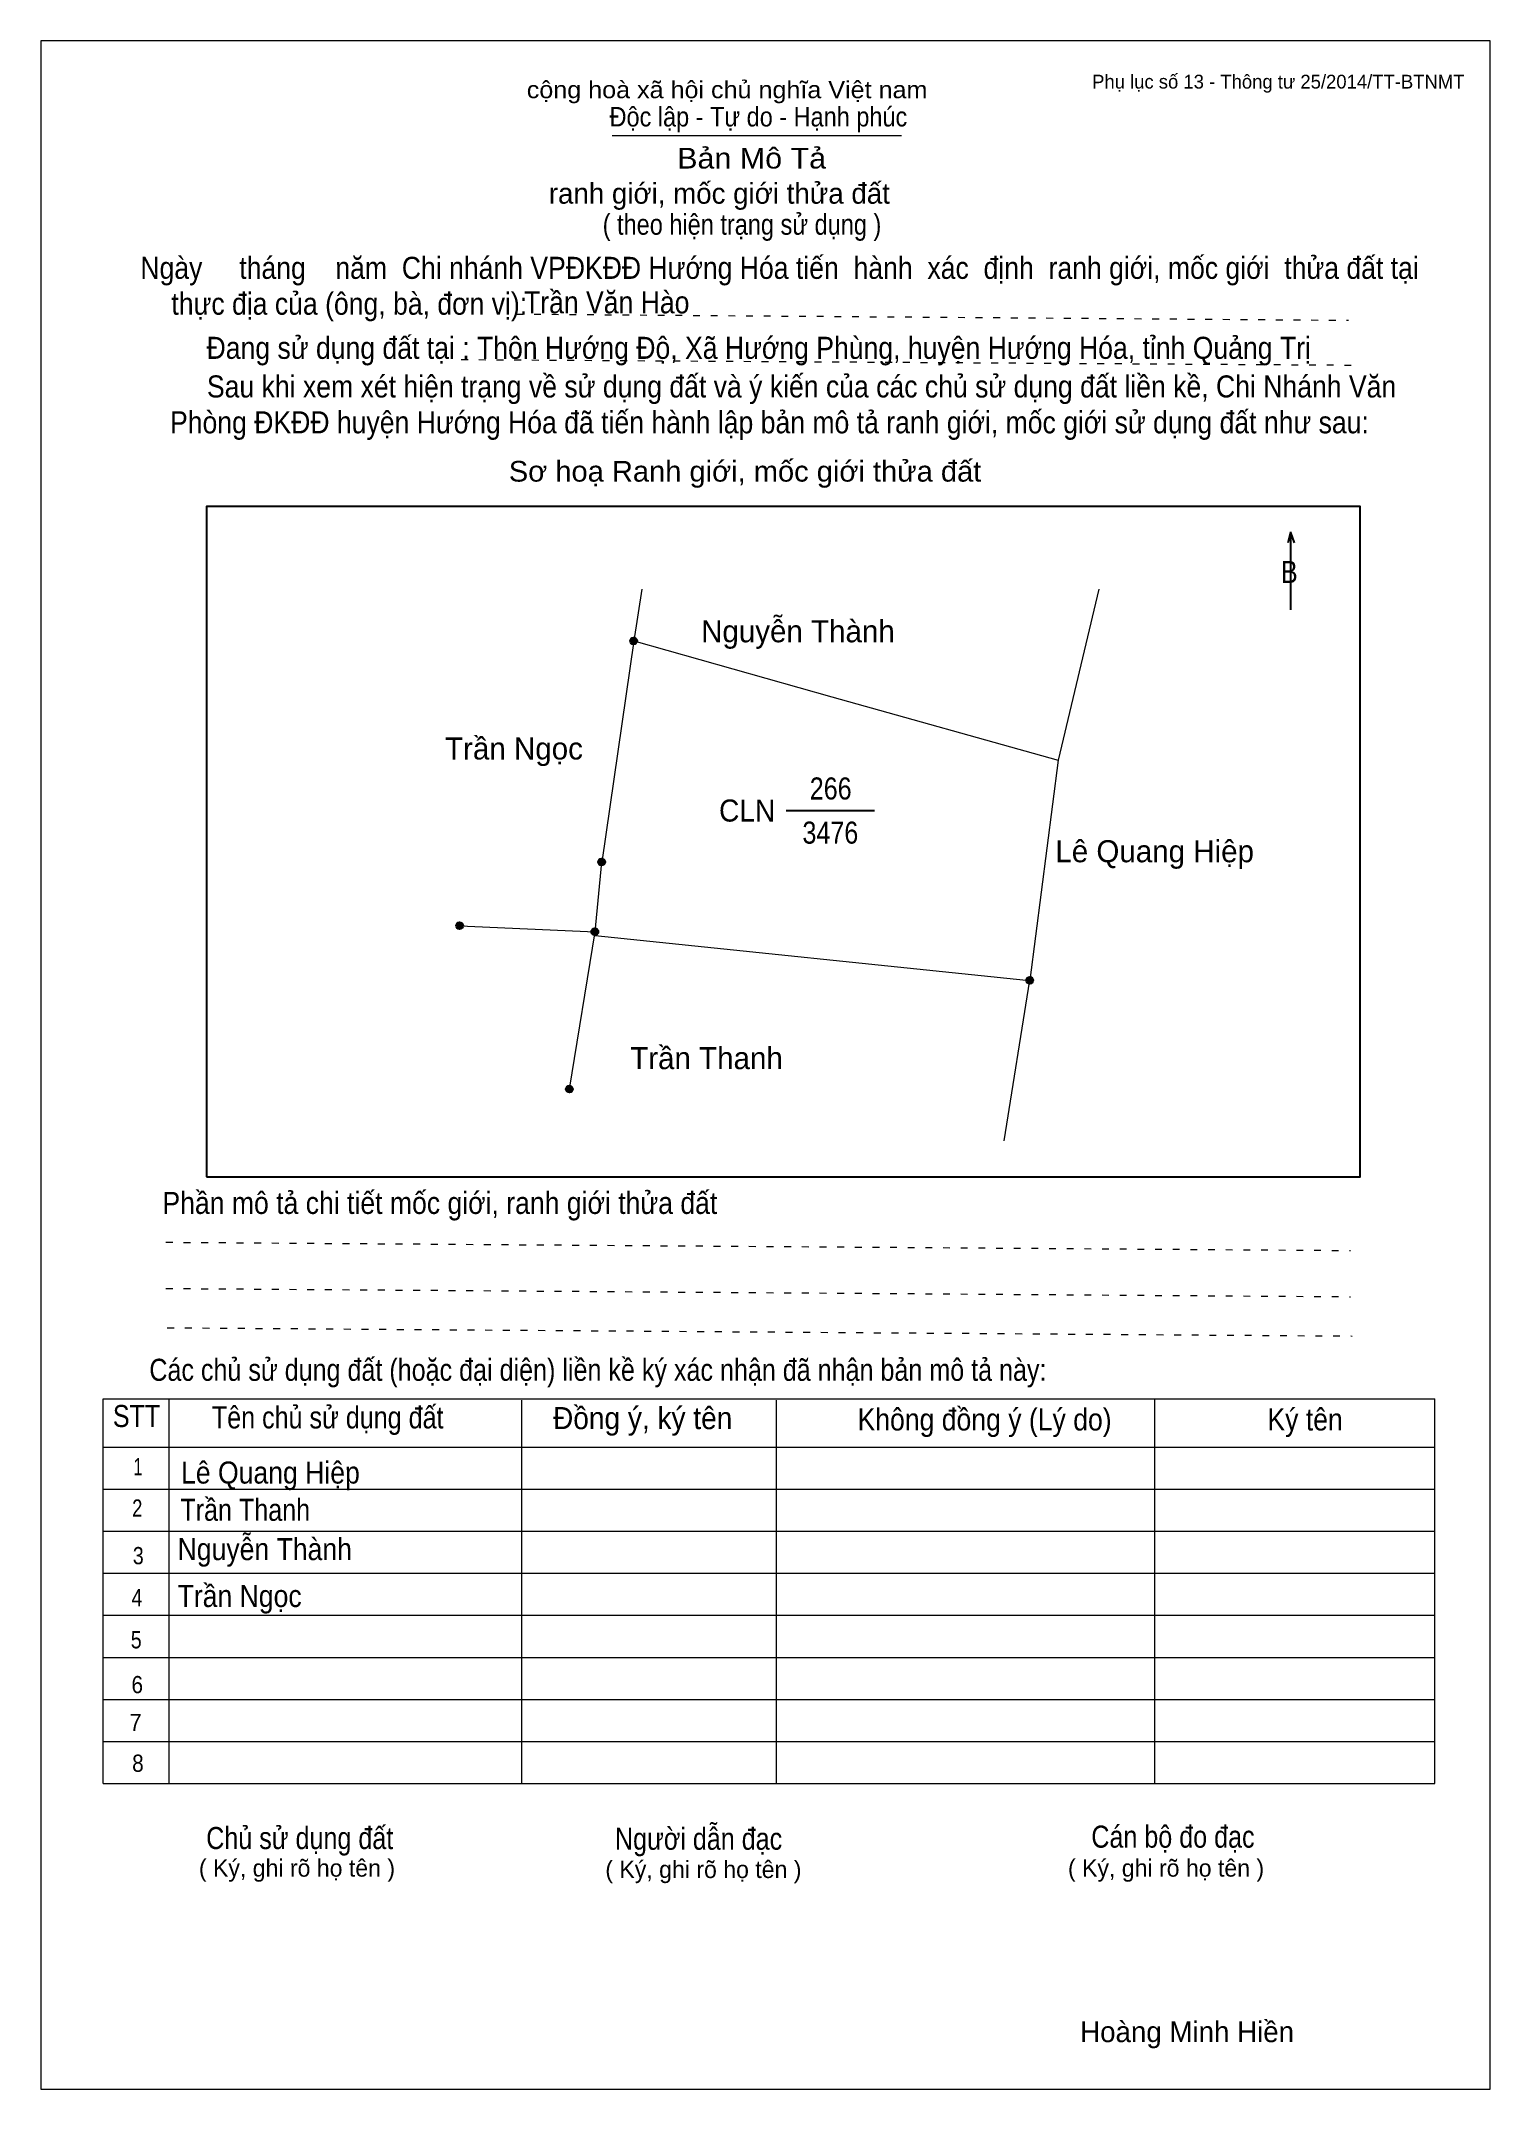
# Model space of a CAD drawing. Header units: centimetres. Extents: x 0 to 21, y 0 to 29.7.
import ezdxf
from ezdxf.enums import TextEntityAlignment as Align

# ---------------------------------------------------------------- set-up
doc = ezdxf.new("R2010")
doc.units = ezdxf.units.CM
doc.header["$LTSCALE"] = 0.13
doc.linetypes.add('DOTTED', pattern=[1.5, 0.3, -1.2])
for name, color, linetype, lineweight in [('1', 7, 'Continuous', 13), ('32', 7, 'Continuous', 25), ('33', 7, 'Continuous', 25), ('6', 7, 'Continuous', 13), ('62', 7, 'Continuous', 13)]:
    doc.layers.add(name, color=color, linetype=linetype, lineweight=lineweight)
doc.layers.add('34', color=7, linetype='Continuous')
doc.layers.add('63', color=7, linetype='Continuous')

msp = doc.modelspace()

# ---------------------------------------------------------------- hatches: boundary and pattern name
at = {"layer": '32'}
for points in [[(8.6378, 21, 1), (8.5378, 21, 1)], [(8.175, 17.7938, 1), (8.075, 17.7938, 1)], [(8.175, 17.7938, 1), (8.075, 17.7938, 1)], [(6.1166, 16.8708, 1), (6.0166, 16.8708, 1)], [(8.0767, 16.7832, 1), (7.9767, 16.7832, 1)], [(8.0767, 16.7832, 1), (7.9767, 16.7832, 1)], [(14.3792, 16.0791, 1), (14.2792, 16.0791, 1)], [(7.7073, 14.5, 1), (7.6073, 14.5, 1)]]:
    msp.add_hatch(color=256, dxfattribs=at).paths.add_polyline_path(points)

# ---------------------------------------------------------------- linework, layer by layer
at = {"layer": '1'}
msp.add_line((8.03, 16.73), (14.28, 16.08), dxfattribs=at)
msp.add_lwpolyline([(21, 0), (21, 29.7), (0, 29.7), (0, 0)], close=True, dxfattribs=at)
at = {"layer": '32'}
for centre in [(8.5878, 21), (8.125, 17.7938), (8.125, 17.7938), (6.0666, 16.8708), (8.0267, 16.7832), (8.0267, 16.7832), (14.3292, 16.0791), (7.6573, 14.5)]:
    msp.add_circle(centre, 0.05, dxfattribs=at)
at = {"layer": '33'}
msp.add_line((10.8, 18.54), (12.08, 18.54), dxfattribs=at)
at = {"layer": '6'}
for p, q in [((8.71, 21.75), (8.59, 21)), ((15.33, 21.75), (14.74, 19.27)), ((8.59, 21), (8.13, 17.79)), ((14.74, 19.27), (14.33, 16.08)), ((8.03, 16.78), (8.13, 17.79)), ((6.07, 16.87), (8.03, 16.78)), ((7.66, 14.5), (8.03, 16.78)), ((13.96, 13.75), (14.33, 16.08))]:
    msp.add_line(p, q, dxfattribs=at)
msp.add_lwpolyline([(8.59, 21), (11.46, 20.19), (14.74, 19.27)], dxfattribs=at)
at = {"layer": '62'}
for p, q in [((8.28, 28.33), (12.47, 28.33)), ((0.9, 10.01), (20.2, 10.01)), ((0.9, 4.43), (0.9, 10.01)), ((1.86, 4.43), (1.86, 10.01)), ((6.97, 4.43), (6.97, 9.99)), ((10.66, 4.43), (10.66, 9.99)), ((16.14, 4.43), (16.14, 10.01)), ((20.2, 4.43), (20.2, 10.01)), ((0.9, 9.31), (20.2, 9.31)), ((0.9, 8.7), (20.2, 8.7)), ((0.9, 8.09), (20.2, 8.09)), ((0.9, 7.48), (20.2, 7.48)), ((0.9, 6.87), (20.2, 6.87)), ((0.9, 6.26), (20.2, 6.26)), ((0.9, 5.65), (20.2, 5.65)), ((0.9, 5.04), (20.2, 5.04)), ((0.9, 4.43), (20.2, 4.43))]:
    msp.add_line(p, q, dxfattribs=at)
at = {"layer": '62', "linetype": 'DOTTED'}
for p, q in [((6.89, 25.74), (18.95, 25.65)), ((6.09, 25.08), (19.04, 25)), ((1.81, 12.28), (18.98, 12.16)), ((1.81, 11.61), (18.98, 11.49)), ((1.83, 11.04), (19, 10.92))]:
    msp.add_line(p, q, dxfattribs=at)
at = {"layer": '62', "lineweight": 25}
for p, q in [((18.11, 22.58), (18.11, 21.45)), ((18.11, 22.57), (18.07, 22.42)), ((18.11, 22.57), (18.16, 22.42))]:
    msp.add_line(p, q, dxfattribs=at)
msp.add_lwpolyline([(2.4, 13.23), (19.12, 13.23), (19.12, 22.95), (2.4, 22.95)], close=True, dxfattribs=at)

# ---------------------------------------------------------------- texts
at = {"layer": '33'}
for s, p in [('Nguyễn Thành', (10.97, 20.98)), ('Trần Ngọc', (6.855, 19.28)), ('Lê Quang Hiệp', (16.14, 17.79)), ('Trần Thanh', (9.645, 14.79))]:
    msp.add_text(s, height=0.32, dxfattribs=at).set_placement(p, align=Align.CENTER)
at = {"layer": '33', "width": 0.85}
for s, p in [('266', (11.445, 18.7)), ('3476', (11.44, 18.06))]:
    msp.add_text(s, height=0.32, dxfattribs=at).set_placement(p, align=Align.CENTER)
at = {"layer": '33', "width": 0.95}
msp.add_text('CLN', height=0.32, dxfattribs=at).set_placement((10.64, 18.38), align=Align.RIGHT)
at = {"layer": '34'}
for s, width, p in [('Trần Văn Hào', 0.9, (7, 25.75)), ('Lê Quang Hiệp', 0.9, (2.03, 8.78)), ('Trần Thanh', 0.85, (2.02, 8.24)), ('Nguyễn Thành', 0.9, (1.98, 7.67)), ('Trần Ngọc', 0.9, (1.98, 6.99))]:
    msp.add_text(s, height=0.32, dxfattribs=dict(at, width=width)).set_placement(p)
at = {"layer": '62'}
for s, height, width, p in [('cộng hoà xã hội chủ nghĩa Việt nam', 0.2474, 1.1, (7.04, 28.87)), ('Độc lập - Tự do - Hạnh phúc', 0.2828, 0.9, (8.24, 28.46)), ('Bản Mô Tả', 0.3, 1.1, (9.22, 27.85)), ('( theo hiện trạng sử dụng )', 0.3, 0.85, (8.14, 26.89)), ('Ngày     tháng    năm  Chi nhánh VPĐKĐĐ Hướng Hóa tiến  hành  xác  định  ranh giới, mốc giới  thửa đất tại ', 0.32, 0.9, (1.44, 26.25)), ('thực địa của (ông, bà, đơn vị): ', 0.32, 0.9, (1.89, 25.73)), ('Đang sử dụng đất tại : Thôn Hướng Độ, Xã Hướng Phùng, huyện Hướng Hóa, tỉnh Quảng Trị', 0.32, 0.9, (2.4, 25.09)), ('     Sau khi xem xét hiện trạng về sử dụng đất và ý kiến của các chủ sử dụng đất liền kề, Chi Nhánh Văn ', 0.32, 0.9, (1.87, 24.53)), ('Phòng ĐKĐĐ huyện Hướng Hóa đã tiến hành lập bản mô tả ranh giới, mốc giới sử dụng đất như sau:', 0.32, 0.9, (1.87, 24.01)), ('Sơ hoạ Ranh giới, mốc giới thửa đất', 0.3, 1.05, (6.78, 23.31)), ('B', 0.32, 0.85, (17.97, 21.84)), ('Phần mô tả chi tiết mốc giới, ranh giới thửa đất ', 0.32, 0.9, (1.76, 12.69)), ('Các chủ sử dụng đất (hoặc đại diện) liền kề ký xác nhận đã nhận bản mô tả này:', 0.32, 0.85, (1.57, 10.27))]:
    msp.add_text(s, height=height, dxfattribs=dict(at, width=width)).set_placement(p)
msp.add_text('ranh giới, mốc giới thửa đất', height=0.3, dxfattribs=at).set_placement((7.36, 27.34))
for s, height, width, p in [('STT', 0.32, 0.85, (1.385, 9.6)), ('Tên chủ sử dụng đất', 0.32, 0.85, (4.155, 9.58)), ('Đồng ý, ký tên', 0.32, 0.95, (8.72, 9.57)), ('Không đồng ý (Lý do)', 0.32, 0.9, (13.675, 9.55)), ('Ký tên', 0.32, 0.9, (18.32, 9.55)), ('1', 0.25, 0.7, (1.405, 8.9)), ('2', 0.25, 0.8, (1.395, 8.3)), ('3', 0.25, 0.85, (1.41, 7.61)), ('4', 0.25, 0.85, (1.39, 7)), ('5', 0.25, 0.85, (1.38, 6.39)), ('6', 0.25, 0.9, (1.395, 5.74)), ('7', 0.25, 0.95, (1.37, 5.19)), ('8', 0.25, 0.9, (1.405, 4.6)), ('Người dẫn đạc', 0.32, 0.85, (9.53, 3.47)), ('Chủ sử dụng đất', 0.32, 0.85, (3.75, 3.48)), ('Cán bộ đo đạc', 0.32, 0.85, (16.405, 3.5))]:
    msp.add_text(s, height=height, dxfattribs=dict(at, width=width)).set_placement(p, align=Align.CENTER)
for p in [(3.71, 3.08), (9.6, 3.06), (16.305, 3.08)]:
    msp.add_text('( Ký, ghi rõ họ tên )', height=0.25, dxfattribs=at).set_placement(p, align=Align.CENTER)
at = {"layer": '63'}
msp.add_text('Phụ lục số 13 - Thông tư 25/2014/TT-BTNMT', height=0.2, dxfattribs=at).set_placement((20.63, 29.01), align=Align.RIGHT)
msp.add_text('Hoàng Minh Hiền', height=0.3, dxfattribs=at).set_placement((16.61, 0.68), align=Align.CENTER)

doc.saveas('drawing.dxf')
